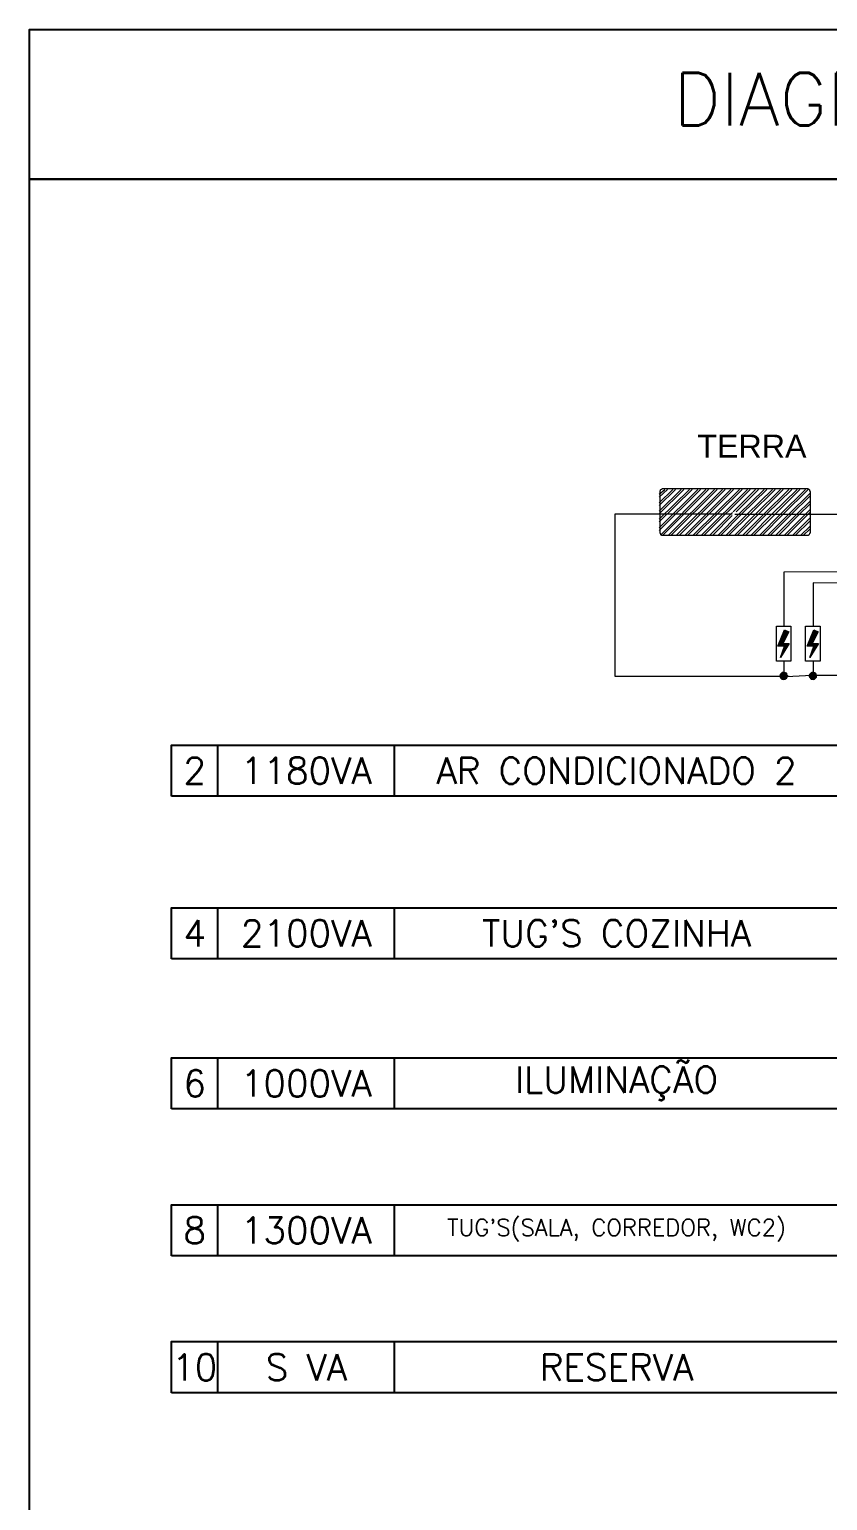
# Model space of a CAD drawing. Header units: metres. Extents: x 2426 to 2593, y 1997 to 2034.
# Drawn here: x 2455.91 to 2458.79, y 2015.86 to 2021.16 of the extents above; entities that cross this region are included whole.
import ezdxf

# ---------------------------------------------------------------- set-up
doc = ezdxf.new("R2010")
doc.units = ezdxf.units.M
doc.linetypes.add('CONTORNO_QUADRO_T', pattern=[0.35, 0.2, -0.15])
for name, color, linetype in [('ELE-TEXTO04', 4, 'CONTORNO_QUADRO_T'), ('PDF3_COTA', 7, 'Continuous'), ('PDF3_DI-Disjuntor', 7, 'Continuous'), ('PDF3_DI-Textos do diagrama', 7, 'Continuous'), ('PDF3_DIAGRAMA', 7, 'Continuous'), ('PDF3_eletrodutos', 3, 'Continuous'), ('PDF3_Text', 7, 'Continuous'), ('VISTA FRONTAL', 7, 'Continuous')]:
    doc.layers.add(name, color=color, linetype=linetype)
doc.styles.add('N', font='romans.shx', dxfattribs={"height": 0.13})
doc.styles.add('PDF Arial', font='arial.ttf')

msp = doc.modelspace()

# ---------------------------------------------------------------- linework, layer by layer
at = {"layer": 'PDF3_COTA', "lineweight": 25}
for points in [[(2456.4217, 2018.3974), (2456.4217, 2018.5816), (2458.8257, 2018.5816), (2458.8257, 2018.3974)], [(2456.4217, 2017.8108), (2456.4217, 2017.995), (2458.8257, 2017.995), (2458.8257, 2017.8108)], [(2456.4217, 2017.269), (2456.4217, 2017.4533), (2458.8257, 2017.4533), (2458.8257, 2017.269)], [(2456.4217, 2016.7396), (2456.4217, 2016.9238), (2458.8257, 2016.9238), (2458.8257, 2016.7396)], [(2456.4217, 2016.2457), (2456.4217, 2016.4299), (2458.8257, 2016.4299), (2458.8257, 2016.2457)]]:
    msp.add_lwpolyline(points, close=True, dxfattribs=at)
for points in [[(2456.5894, 2018.3974), (2456.5894, 2018.5816)], [(2457.2263, 2018.3974), (2457.2263, 2018.5816)], [(2456.5894, 2017.8108), (2456.5894, 2017.995)], [(2457.2263, 2017.8108), (2457.2263, 2017.995)], [(2456.5894, 2017.269), (2456.5894, 2017.4533)], [(2457.2263, 2017.269), (2457.2263, 2017.4533)], [(2456.5894, 2016.7396), (2456.5894, 2016.9238)], [(2457.2263, 2016.7396), (2457.2263, 2016.9238)], [(2456.5894, 2016.2457), (2456.5894, 2016.4299)], [(2457.2263, 2016.2457), (2457.2263, 2016.4299)]]:
    msp.add_lwpolyline(points, dxfattribs=at)
at = {"layer": 'PDF3_DI-Disjuntor', "transparency": 33554559}
for points in [[(2458.6121, 2018.9478), (2458.6415, 2018.9381), (2458.6072, 2018.9381)], [(2458.6284, 2018.9902), (2458.6252, 2018.9478), (2458.6121, 2018.9478)], [(2458.648, 2018.9478), (2458.6121, 2018.9478), (2458.6415, 2018.9381)], [(2458.6464, 2018.9902), (2458.6284, 2018.9902), (2458.6252, 2018.9478)], [(2458.6317, 2018.9968), (2458.6464, 2018.9902), (2458.6284, 2018.9902)], [(2458.7165, 2018.9478), (2458.7474, 2018.9381), (2458.7132, 2018.9381)], [(2458.7344, 2018.9902), (2458.7311, 2018.9478), (2458.7165, 2018.9478)], [(2458.754, 2018.9478), (2458.7165, 2018.9478), (2458.7474, 2018.9381)], [(2458.7523, 2018.9902), (2458.7344, 2018.9902), (2458.7311, 2018.9478)], [(2458.7377, 2018.9968), (2458.7523, 2018.9902), (2458.7344, 2018.9902)], [(2458.6317, 2018.9381), (2458.6415, 2018.9381), (2458.617, 2018.8973)], [(2458.7377, 2018.9381), (2458.7474, 2018.9381), (2458.723, 2018.8973)]]:
    msp.add_solid(points, dxfattribs=at)
at = {"layer": 'PDF3_DI-Textos do diagrama', "lineweight": 20}
for points in [[(2458.6464, 2018.9902), (2458.6252, 2018.9478), (2458.648, 2018.9478), (2458.617, 2018.8973), (2458.6317, 2018.9381), (2458.6072, 2018.9381), (2458.6317, 2018.9968)], [(2458.7523, 2018.9902), (2458.7311, 2018.9478), (2458.754, 2018.9478), (2458.723, 2018.8973), (2458.7377, 2018.9381), (2458.7132, 2018.9381), (2458.7377, 2018.9968)]]:
    msp.add_lwpolyline(points, close=True, dxfattribs=at)
at = {"layer": 'PDF3_DIAGRAMA', "lineweight": 5}
for points in [[(2459.8479, 2019.2103), (2458.6284, 2019.2054), (2458.6284, 2019.0098)], [(2460.0223, 2019.1614), (2458.7344, 2019.1663), (2458.7344, 2019.0098)]]:
    msp.add_lwpolyline(points, dxfattribs=at)
at = {"layer": 'PDF3_DIAGRAMA', "color": 1, "lineweight": 5}
for points in [[(2458.6024, 2019.0098), (2458.6545, 2019.0098), (2458.6545, 2018.8843), (2458.6024, 2018.8843)], [(2458.7067, 2019.0098), (2458.7605, 2019.0098), (2458.7605, 2018.8843), (2458.7067, 2018.8843)]]:
    msp.add_lwpolyline(points, close=True, dxfattribs=at)
at = {"layer": 'PDF3_eletrodutos', "lineweight": 9}
for points in [[(2458.4524, 2019.4141), (2459.4648, 2019.4141), (2459.4648, 2019.8559)], [(2458.1801, 2019.4858), (2458.1997, 2019.5038)], [(2458.1801, 2019.4549), (2458.229, 2019.5038)], [(2458.1801, 2019.4255), (2458.2584, 2019.5038)], [(2458.1801, 2019.3962), (2458.2893, 2019.5038)], [(2458.1801, 2019.3652), (2458.3187, 2019.5038)], [(2458.1801, 2019.4761), (2458.2095, 2019.5038)], [(2458.1801, 2019.4451), (2458.2388, 2019.5038)], [(2458.1801, 2019.4157), (2458.2682, 2019.5038)], [(2458.1801, 2019.3864), (2458.2991, 2019.5038)], [(2458.1801, 2019.3554), (2458.3285, 2019.5038)], [(2458.185, 2019.3391), (2458.348, 2019.5038)], [(2458.1932, 2019.3391), (2458.3578, 2019.5038)], [(2458.2127, 2019.3391), (2458.379, 2019.5038)], [(2458.2225, 2019.3391), (2458.3888, 2019.5038)], [(2458.2421, 2019.3391), (2458.4084, 2019.5038)], [(2458.2535, 2019.3391), (2458.4181, 2019.5038)], [(2458.273, 2019.3391), (2458.4377, 2019.5038)], [(2458.2828, 2019.3391), (2458.4475, 2019.5038)], [(2458.3024, 2019.3391), (2458.4687, 2019.5038)], [(2458.3122, 2019.3391), (2458.4785, 2019.5038)], [(2458.3317, 2019.3391), (2458.498, 2019.5038)], [(2458.3415, 2019.3391), (2458.5078, 2019.5038)], [(2458.3921, 2019.3391), (2458.467, 2019.4141), (2458.5583, 2019.5038)], [(2458.4018, 2019.3391), (2458.4768, 2019.4141), (2458.5681, 2019.5038)], [(2458.4214, 2019.3391), (2458.4964, 2019.4141), (2458.5877, 2019.5038)], [(2458.4312, 2019.3391), (2458.5078, 2019.4141), (2458.5975, 2019.5038)], [(2458.4459, 2019.4223), (2458.5274, 2019.5038)], [(2458.4524, 2019.3391), (2458.5274, 2019.4141), (2458.617, 2019.5038)], [(2458.4573, 2019.4223), (2458.5371, 2019.5038)], [(2458.4622, 2019.3391), (2458.5371, 2019.4141), (2458.6268, 2019.5038)], [(2458.4817, 2019.3391), (2458.5567, 2019.4141), (2458.6464, 2019.5038)], [(2458.4915, 2019.3391), (2458.5665, 2019.4141), (2458.6578, 2019.5038)], [(2458.5111, 2019.3391), (2458.5861, 2019.4141), (2458.6773, 2019.5038)], [(2458.5208, 2019.3391), (2458.5975, 2019.4141), (2458.6871, 2019.5038)], [(2458.542, 2019.3391), (2458.617, 2019.4141), (2458.7067, 2019.5038)], [(2458.5518, 2019.3391), (2458.6268, 2019.4141), (2458.7165, 2019.5038)], [(2458.5714, 2019.3391), (2458.6464, 2019.4141), (2458.723, 2019.4891)], [(2458.5812, 2019.3391), (2458.6562, 2019.4141), (2458.723, 2019.4793)], [(2458.6007, 2019.3391), (2458.6757, 2019.4141), (2458.723, 2019.4597)], [(2458.6105, 2019.3391), (2458.6855, 2019.4141), (2458.723, 2019.45)], [(2458.6317, 2019.3391), (2458.7067, 2019.4141), (2458.723, 2019.4304)], [(2458.4426, 2019.4141), (2458.0204, 2019.4141), (2458.0204, 2018.8305), (2458.648, 2018.8305)], [(2458.3627, 2019.3391), (2458.4442, 2019.4206)], [(2458.3725, 2019.3391), (2458.4426, 2019.4092)], [(2458.6415, 2019.3391), (2458.7165, 2019.4141), (2458.723, 2019.4206)], [(2458.661, 2019.3391), (2458.723, 2019.3994)], [(2458.6708, 2019.3391), (2458.723, 2019.3896)], [(2458.6904, 2019.3391), (2458.723, 2019.3701)], [(2458.7002, 2019.3391), (2458.723, 2019.3603)], [(2458.6284, 2018.8843), (2458.6284, 2018.8305)], [(2458.7344, 2018.8843), (2458.7344, 2018.8305)], [(2458.6382, 2018.8288), (2458.7295, 2018.8337), (2458.948, 2018.8337)]]:
    msp.add_lwpolyline(points, dxfattribs=at)
for points in [[(2458.1915, 2019.5054), (2458.1899, 2019.5054), (2458.1883, 2019.5038), (2458.1866, 2019.5038), (2458.185, 2019.5021), (2458.1834, 2019.5005), (2458.1834, 2019.4989), (2458.1817, 2019.4972), (2458.1817, 2019.4956), (2458.1817, 2019.3473), (2458.1834, 2019.3456), (2458.1834, 2019.344), (2458.185, 2019.3424), (2458.185, 2019.3407), (2458.1866, 2019.3407), (2458.1883, 2019.3391), (2458.1899, 2019.3391), (2458.1915, 2019.3391), (2458.7148, 2019.3391), (2458.7165, 2019.3391), (2458.7181, 2019.3391), (2458.7197, 2019.3407), (2458.7214, 2019.3407), (2458.7214, 2019.3424), (2458.723, 2019.344), (2458.723, 2019.3456), (2458.7246, 2019.3473), (2458.7246, 2019.4956), (2458.723, 2019.4972), (2458.723, 2019.4989), (2458.723, 2019.5005), (2458.7214, 2019.5021), (2458.7197, 2019.5038), (2458.7181, 2019.5038), (2458.7165, 2019.5054), (2458.7148, 2019.5054)], [(2458.6415, 2018.8305), (2458.6415, 2018.8288), (2458.6399, 2018.8256), (2458.6382, 2018.8239), (2458.6382, 2018.8223), (2458.635, 2018.8207), (2458.6333, 2018.8191), (2458.6317, 2018.8191), (2458.6284, 2018.8174), (2458.6268, 2018.8191), (2458.6235, 2018.8191), (2458.6219, 2018.8191), (2458.6203, 2018.8207), (2458.6187, 2018.8223), (2458.617, 2018.8256), (2458.617, 2018.8272), (2458.6154, 2018.8288), (2458.6154, 2018.8321), (2458.617, 2018.8337), (2458.617, 2018.837), (2458.6187, 2018.8386), (2458.6203, 2018.8403), (2458.6219, 2018.8419), (2458.6235, 2018.8435), (2458.6268, 2018.8435), (2458.6284, 2018.8435), (2458.6317, 2018.8435), (2458.6333, 2018.8419), (2458.635, 2018.8419), (2458.6382, 2018.8403), (2458.6382, 2018.837), (2458.6399, 2018.8354), (2458.6415, 2018.8337), (2458.6415, 2018.8305), (2458.6415, 2018.8337), (2458.6399, 2018.8354), (2458.6382, 2018.837), (2458.6382, 2018.8403), (2458.635, 2018.8419), (2458.6333, 2018.8419), (2458.6317, 2018.8435), (2458.6284, 2018.8435), (2458.6268, 2018.8435), (2458.6235, 2018.8435), (2458.6219, 2018.8419), (2458.6203, 2018.8403), (2458.6187, 2018.8386), (2458.617, 2018.837), (2458.617, 2018.8337), (2458.6154, 2018.8321), (2458.6154, 2018.8288), (2458.617, 2018.8272), (2458.617, 2018.8256), (2458.6187, 2018.8223), (2458.6203, 2018.8207), (2458.6219, 2018.8191), (2458.6235, 2018.8191), (2458.6268, 2018.8191), (2458.6284, 2018.8174), (2458.6317, 2018.8191), (2458.6333, 2018.8191), (2458.635, 2018.8207), (2458.6382, 2018.8223), (2458.6382, 2018.8239), (2458.6399, 2018.8256), (2458.6415, 2018.8288)], [(2458.7458, 2018.8305), (2458.7458, 2018.8288), (2458.7458, 2018.8256), (2458.7442, 2018.8239), (2458.7426, 2018.8223), (2458.7409, 2018.8207), (2458.7393, 2018.8191), (2458.736, 2018.8191), (2458.7344, 2018.8174), (2458.7328, 2018.8191), (2458.7295, 2018.8191), (2458.7279, 2018.8191), (2458.7263, 2018.8207), (2458.7246, 2018.8223), (2458.723, 2018.8256), (2458.7214, 2018.8272), (2458.7214, 2018.8288), (2458.7214, 2018.8321), (2458.7214, 2018.8337), (2458.723, 2018.837), (2458.7246, 2018.8386), (2458.7263, 2018.8403), (2458.7279, 2018.8419), (2458.7295, 2018.8435), (2458.7328, 2018.8435), (2458.7344, 2018.8435), (2458.736, 2018.8435), (2458.7393, 2018.8419), (2458.7409, 2018.8419), (2458.7426, 2018.8403), (2458.7442, 2018.837), (2458.7458, 2018.8354), (2458.7458, 2018.8337), (2458.7458, 2018.8305), (2458.7458, 2018.8337), (2458.7458, 2018.8354), (2458.7442, 2018.837), (2458.7426, 2018.8403), (2458.7409, 2018.8419), (2458.7393, 2018.8419), (2458.736, 2018.8435), (2458.7344, 2018.8435), (2458.7328, 2018.8435), (2458.7295, 2018.8435), (2458.7279, 2018.8419), (2458.7263, 2018.8403), (2458.7246, 2018.8386), (2458.723, 2018.837), (2458.7214, 2018.8337), (2458.7214, 2018.8321), (2458.7214, 2018.8288), (2458.7214, 2018.8272), (2458.723, 2018.8256), (2458.7246, 2018.8223), (2458.7263, 2018.8207), (2458.7279, 2018.8191), (2458.7295, 2018.8191), (2458.7328, 2018.8191), (2458.7344, 2018.8174), (2458.736, 2018.8191), (2458.7393, 2018.8191), (2458.7409, 2018.8207), (2458.7426, 2018.8223), (2458.7442, 2018.8239), (2458.7458, 2018.8256), (2458.7458, 2018.8288)]]:
    msp.add_lwpolyline(points, close=True, dxfattribs=at)
at = {"layer": 'PDF3_eletrodutos', "transparency": 33554559}
for points in [[(2458.6187, 2018.8403), (2458.6284, 2018.8305), (2458.6154, 2018.8305)], [(2458.6284, 2018.8435), (2458.6187, 2018.8403), (2458.6284, 2018.8305)], [(2458.6284, 2018.8305), (2458.6366, 2018.8403), (2458.6284, 2018.8435)], [(2458.6415, 2018.8305), (2458.6284, 2018.8305), (2458.6366, 2018.8403)], [(2458.7246, 2018.8403), (2458.7344, 2018.8305), (2458.7214, 2018.8305)], [(2458.7344, 2018.8435), (2458.7246, 2018.8403), (2458.7344, 2018.8305)], [(2458.7344, 2018.8305), (2458.7426, 2018.8403), (2458.7344, 2018.8435)], [(2458.7458, 2018.8305), (2458.7344, 2018.8305), (2458.7426, 2018.8403)], [(2458.6154, 2018.8305), (2458.6187, 2018.8223), (2458.6284, 2018.8305)], [(2458.6187, 2018.8223), (2458.6284, 2018.8305), (2458.6284, 2018.8174)], [(2458.6284, 2018.8305), (2458.6284, 2018.8174), (2458.6366, 2018.8223)], [(2458.6366, 2018.8223), (2458.6415, 2018.8305), (2458.6284, 2018.8305)], [(2458.7214, 2018.8305), (2458.7246, 2018.8223), (2458.7344, 2018.8305)], [(2458.7246, 2018.8223), (2458.7344, 2018.8305), (2458.7344, 2018.8174)], [(2458.7344, 2018.8305), (2458.7344, 2018.8174), (2458.7426, 2018.8223)], [(2458.7426, 2018.8223), (2458.7458, 2018.8305), (2458.7344, 2018.8305)]]:
    msp.add_solid(points, dxfattribs=at)
at = {"layer": 'VISTA FRONTAL', "color": 0, "ltscale": 0.25}
for points in [[(2473.8695, 2020.6229), (2455.9099, 2020.6229), (2455.9099, 2021.1625), (2473.8695, 2021.1625)], [(2473.8695, 2012.8764), (2455.9099, 2012.8764), (2455.9099, 2020.6229), (2473.8695, 2020.6229)]]:
    msp.add_lwpolyline(points, close=True, dxfattribs=at)

# ---------------------------------------------------------------- texts
at = {"attachment_point": 5, "style": 'N'}
for s, width, insert, char_height in [('2', 0.167635, (2456.5056, 2018.4895), 0.0949), ('1180VA', 0.636902, (2456.9078, 2018.4895), 0.09494), ('AR CONDICIONADO 2', 1.59942, (2458.026, 2018.4895), 0.094939), ('4', 0.167635, (2456.5056, 2017.9029), 0.0949), ('2100VA', 0.636902, (2456.9078, 2017.9029), 0.09494), ("TUG'S COZINHA", 1.59942, (2458.026, 2017.9029), 0.094939), ('6', 0.167635, (2456.5056, 2017.3611), 0.0949), ('1000VA', 0.636902, (2456.9078, 2017.3611), 0.09494), ('ILUMINAÇÃO', 1.59942, (2458.026, 2017.3611), 0.09494), ('8', 0.167635, (2456.5056, 2016.8317), 0.0949), ('1300VA', 0.636902, (2456.9078, 2016.8317), 0.09494), ("TUG'S(SALA, CORREDOR, WC2)", 1.59942, (2458.026, 2016.8317), 0.06), ('10', 0.167635, (2456.5056, 2016.3378), 0.09494), ('S VA', 0.636902, (2456.9078, 2016.3378), 0.09494), ('RESERVA', 1.59942, (2458.026, 2016.3378), 0.09494)]:
    msp.add_mtext_dynamic_manual_height_columns(s, width=width, gutter_width=0.4747, heights=[0], dxfattribs=dict(at, insert=insert, char_height=char_height))
at = {"layer": 'ELE-TEXTO04', "insert": (2458.2313, 2021.0063), "char_height": 0.189877, "attachment_point": 1, "style": 'N'}
msp.add_mtext('{\\C4;DIAGRAMA MULTIFILAR}', dxfattribs=at)
at = {"layer": 'PDF3_Text', "color": 3, "insert": (2458.3171, 2019.6179), "char_height": 0.08315, "attachment_point": 7, "style": 'PDF Arial'}
msp.add_mtext('TERRA', dxfattribs=at)

doc.saveas('drawing.dxf')
